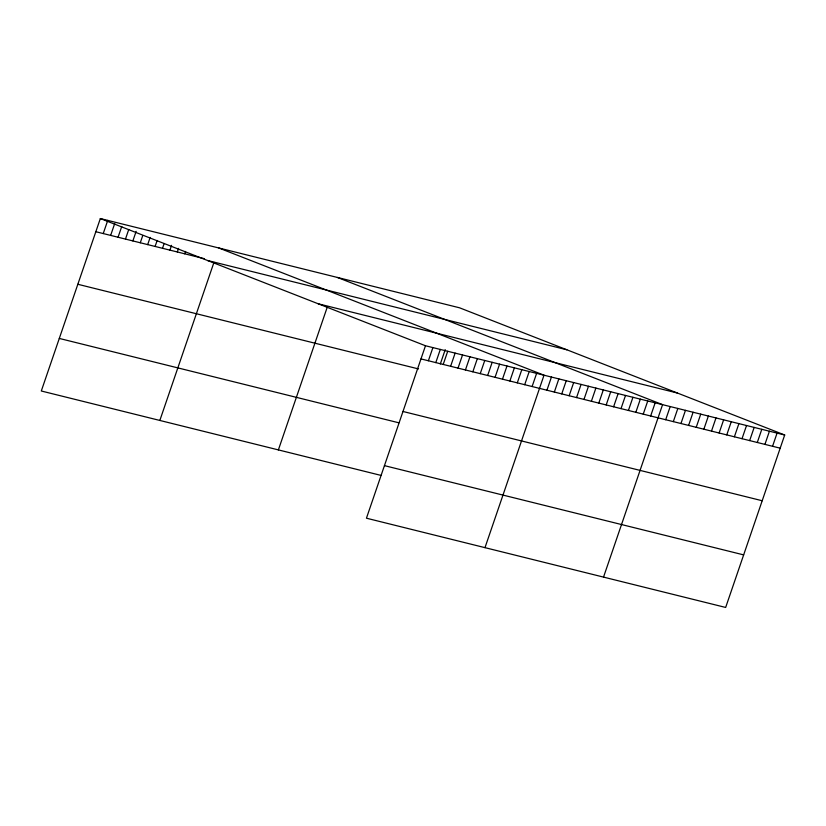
<?xml version="1.0" encoding="UTF-8"?>
<svg xmlns="http://www.w3.org/2000/svg" width="826" height="826" viewBox="0 0 826 826"><rect width="100%" height="100%" fill="white"/><g stroke="black" fill="none" stroke-linecap="round" stroke-linejoin="round"><path stroke-width="1.24" d="M784.7 435.003L425.483 345.753L366.445 518.201L725.662 607.451L784.7 435.003L459.555 307.799L100.338 218.549L41.3 390.997L380.889 475.373M103.24 233.562L107.752 220.387M110.653 235.4L114.752 223.433M118.056 237.248L121.752 226.469M125.469 239.086L128.742 229.504M132.872 240.924L136.156 231.342M140.286 242.772L142.743 235.586M147.689 244.61L150.156 237.423M155.102 246.447L157.157 240.459M162.516 248.285L164.147 243.505M169.919 250.133L171.56 245.343M177.332 251.971L178.561 248.378M184.735 253.809L185.561 251.414M159.841 420.455L213.965 262.369M278.383 449.902L327.189 307.355M428.384 360.766L432.896 347.591M435.798 362.604L440.31 349.429M440.32 363.977L445.224 349.646M443.201 364.442L447.713 351.267M450.614 366.29L455.126 353.115M458.017 368.128L462.529 354.953M465.43 369.965L469.942 356.791M472.833 371.803L477.345 358.639M480.247 373.651L484.759 360.477M487.66 375.489L492.162 362.315M495.063 377.327L499.575 364.152M502.476 379.175L506.988 366.001M509.879 381.013L514.391 367.838M517.293 382.851L521.805 369.676M524.696 384.699L529.208 371.524M532.109 386.537L536.621 373.362M484.986 547.648L544.024 375.2L218.88 248.006M546.926 390.213L551.438 377.048M554.339 392.061L558.841 378.886M561.742 393.899L566.254 380.724M569.155 395.737L573.667 382.562M576.558 397.585L581.07 384.41M583.972 399.423L588.484 386.248M591.375 401.26L595.887 388.086M598.788 403.098L603.3 389.934M606.191 404.946L610.703 391.772M613.604 406.784L618.116 393.61M621.018 408.622L625.519 395.447M628.421 410.47L632.933 397.296M635.834 412.308L640.346 399.134M643.237 414.146L647.749 400.971M650.651 415.994L655.163 402.82M603.527 577.106L662.566 404.657L337.421 277.453M665.694 419.722L670.196 406.557M673.324 421.621L677.836 408.447M680.954 423.521L685.466 410.346M688.595 425.421L693.097 412.246M696.225 427.31L700.737 414.136M703.855 429.21L708.367 416.036M711.485 431.11L715.997 417.935M719.126 433L723.638 419.835M726.756 434.899L731.268 421.725M734.386 436.799L738.898 423.624M742.027 438.689L746.528 425.524M749.657 440.588L754.169 427.414M757.287 442.488L761.799 429.313M764.928 444.388L769.429 431.213M772.558 446.277L777.07 433.103M95.837 231.724L204.497 258.724M207.636 260.52L566.853 349.78M318.186 303.772L677.403 393.031M420.981 358.918L780.188 448.177M77.84 284.278L418.514 368.933M402.985 411.482L762.192 500.742M59.296 338.433L398.875 422.809M384.441 465.637L743.658 554.886M100.338 218.549L425.483 345.753"/></g></svg>
